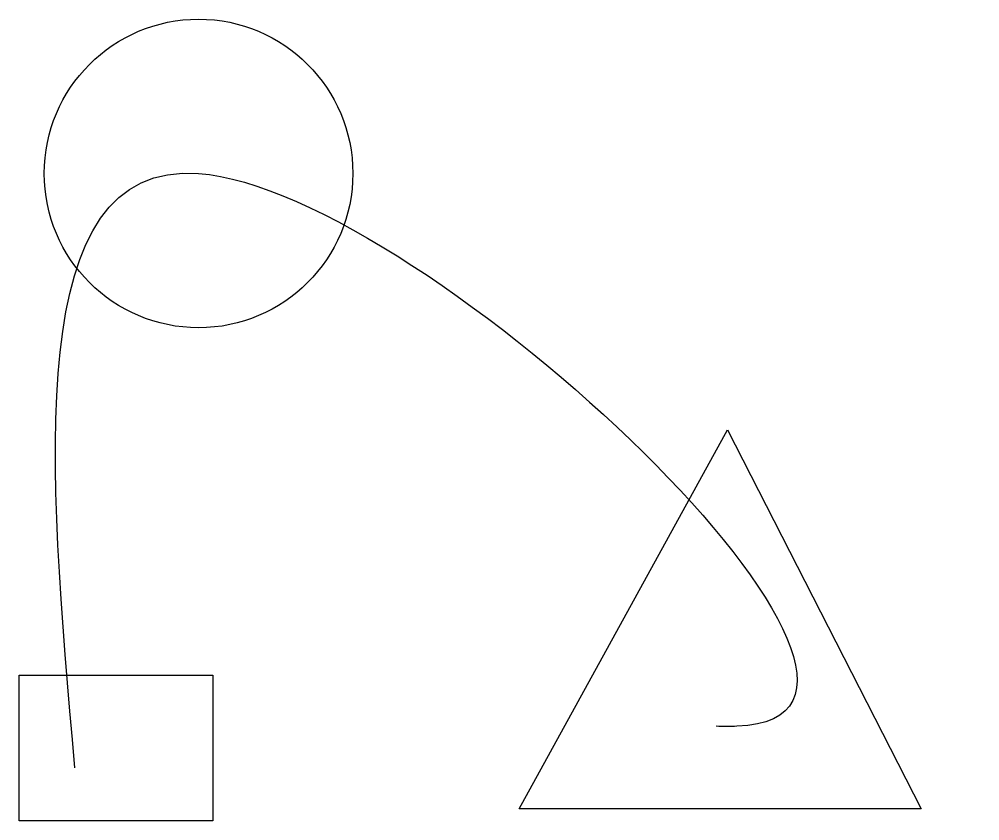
# Model space of a CAD drawing. Header units: inches. Extents: x 12.2 to 39.9, y 9.2 to 32.4.
import ezdxf

# ---------------------------------------------------------------- set-up
doc = ezdxf.new("R2010")
doc.units = ezdxf.units.IN
doc.header["$MEASUREMENT"] = 0
for name, color, linetype in [('CIRCLE', 6, 'Continuous'), ('QUADRANT', 3, 'Continuous'), ('TRIANGLE', 5, 'Continuous')]:
    doc.layers.add(name, color=color, linetype=linetype)

msp = doc.modelspace()

# ---------------------------------------------------------------- linework, layer by layer
msp.add_spline([(13.77, 10.748), (17.344, 27.929), (32.908, 11.95), (32.307, 11.95)], degree=3)
at = {"layer": 'CIRCLE'}
msp.add_circle((17.344, 27.929), 4.46, dxfattribs=at)
at = {"layer": 'QUADRANT'}
msp.add_lwpolyline([(12.159, 13.43), (17.76, 13.43), (17.76, 9.219), (12.159, 9.219)], close=True, dxfattribs=at)
at = {"layer": 'TRIANGLE'}
msp.add_lwpolyline([(26.61, 9.567), (32.633, 20.524), (38.235, 9.567), (26.61, 9.567)], dxfattribs=at)

doc.saveas('drawing.dxf')
